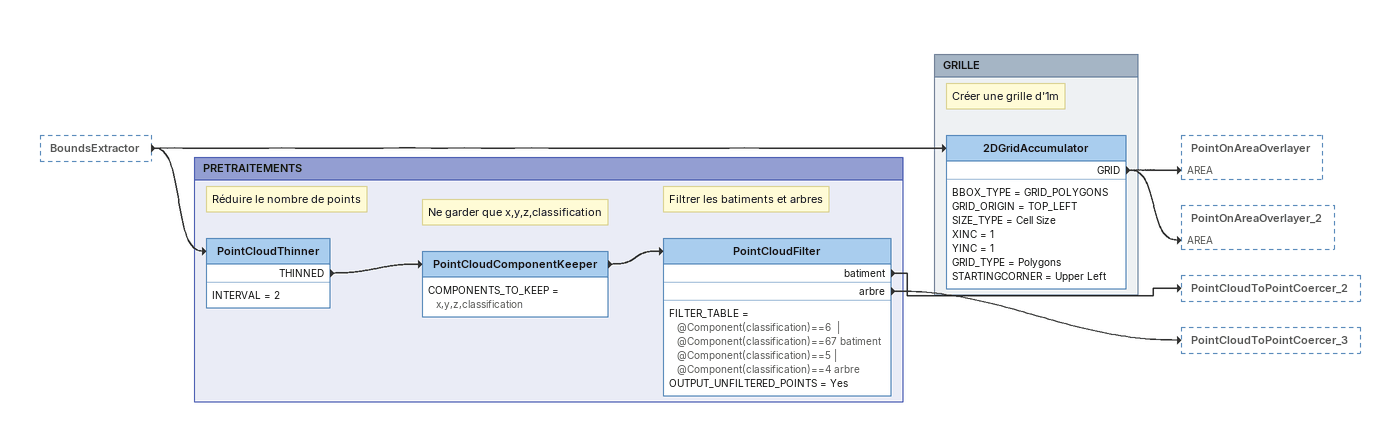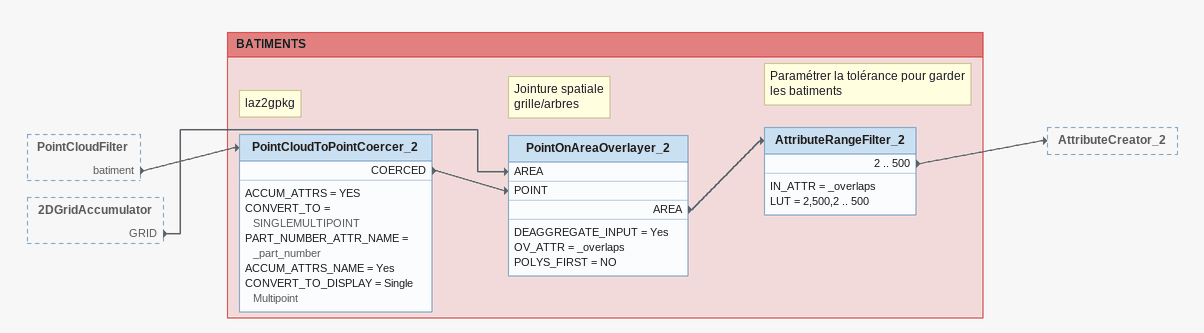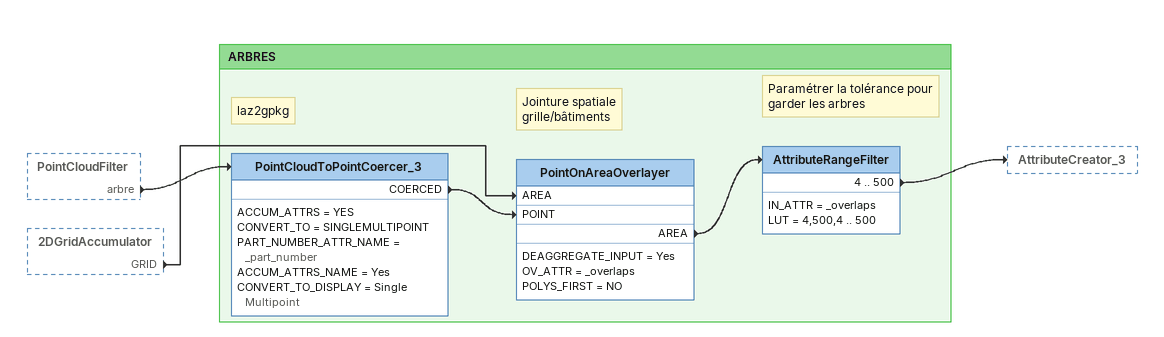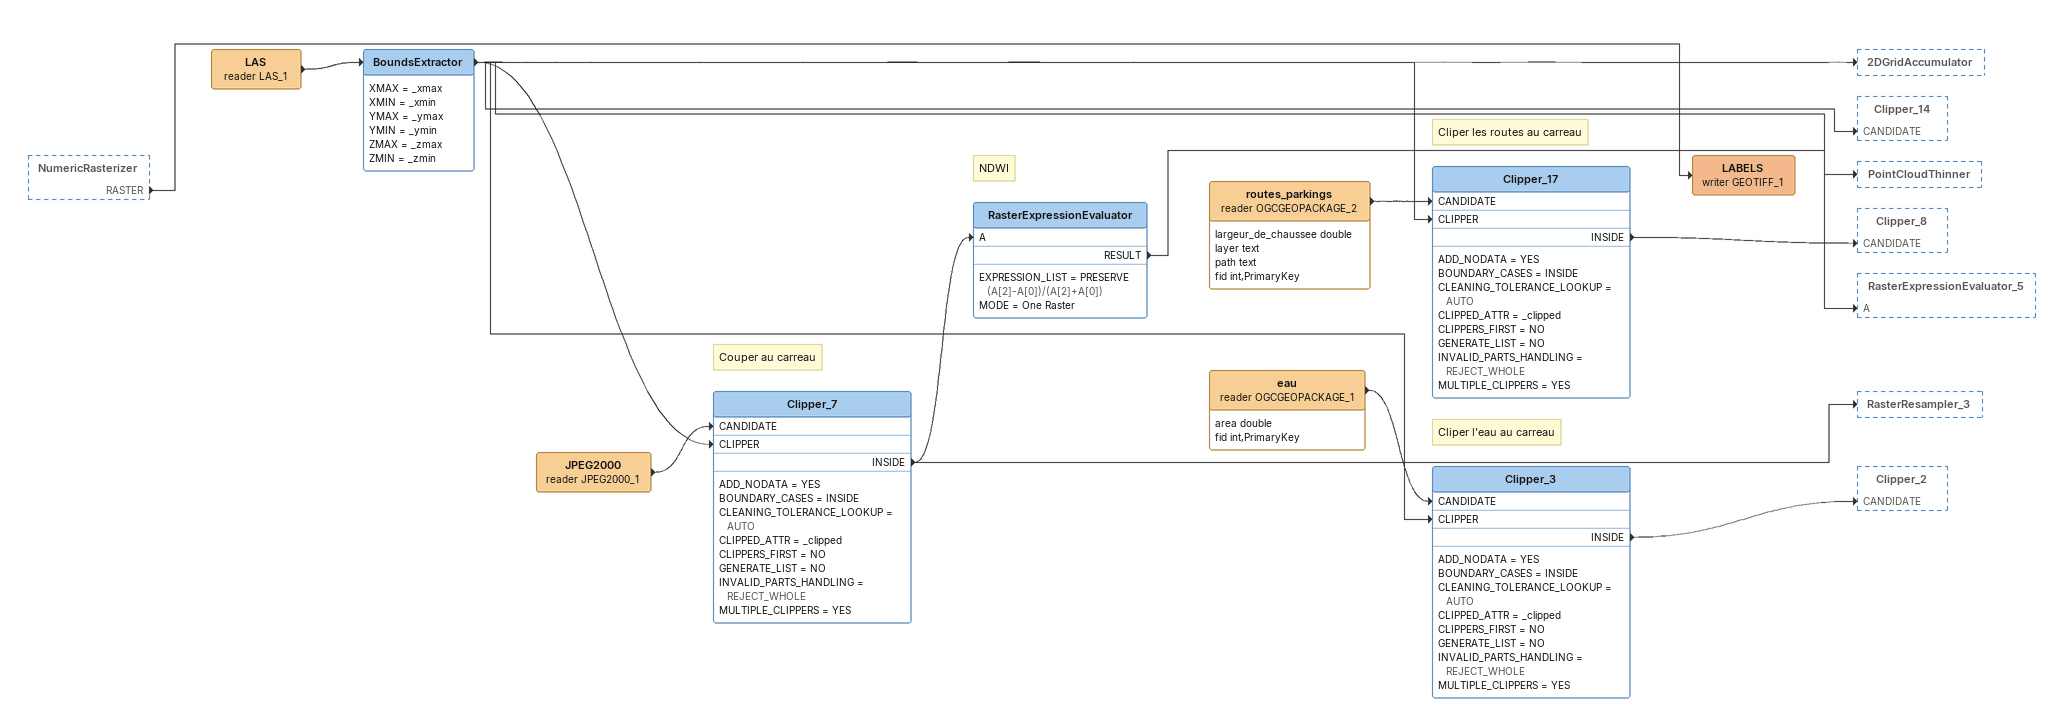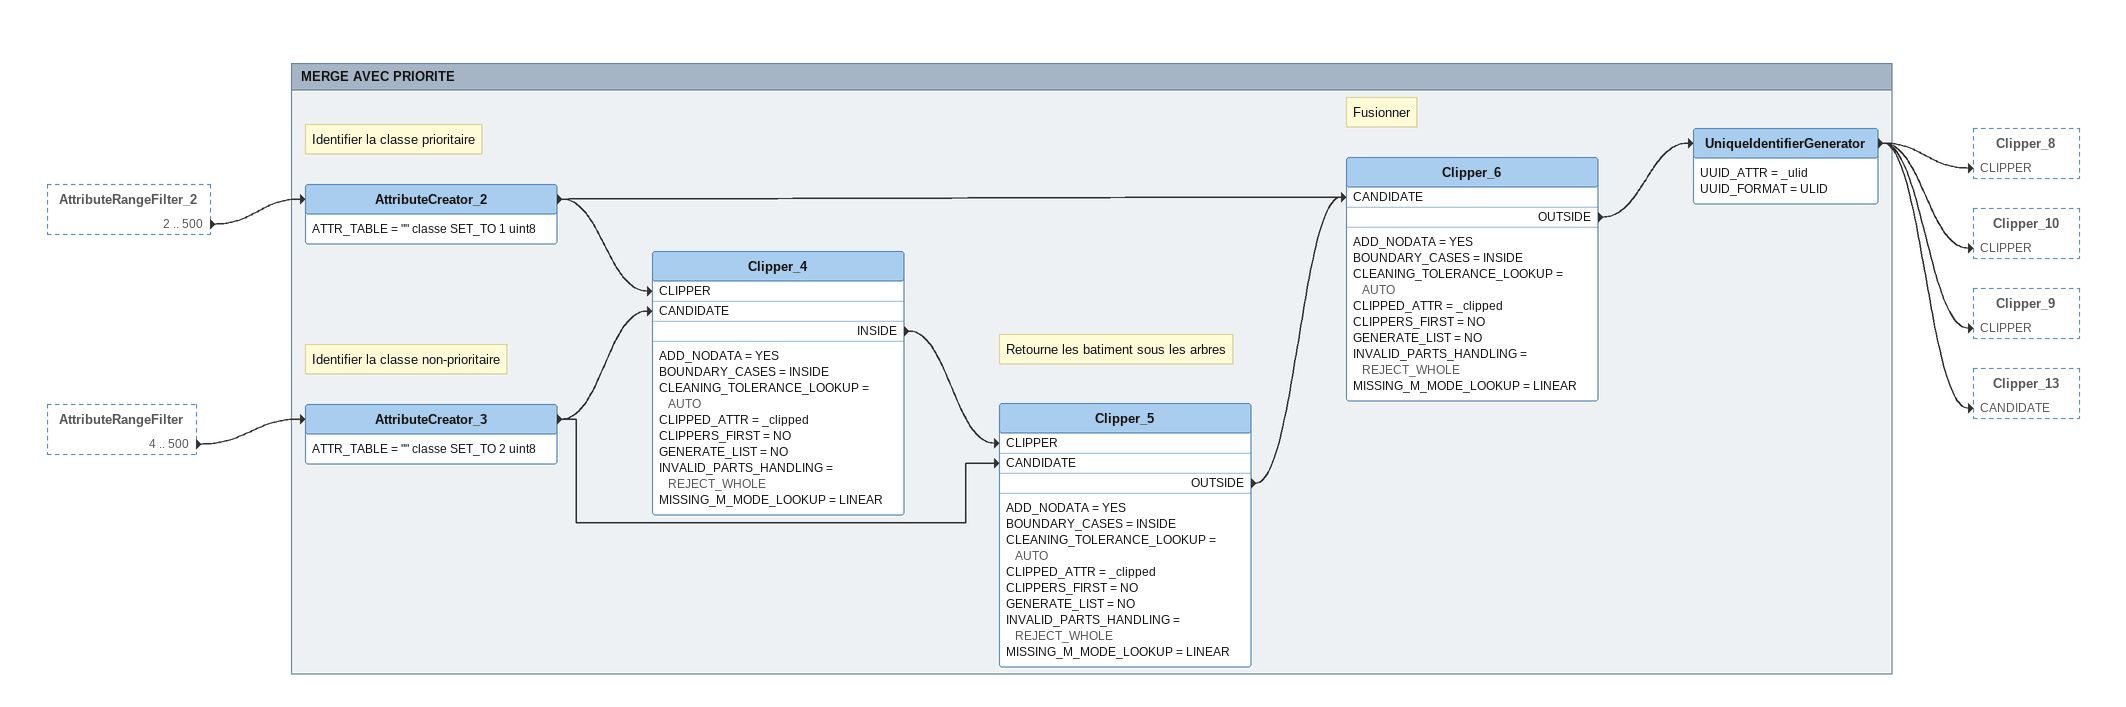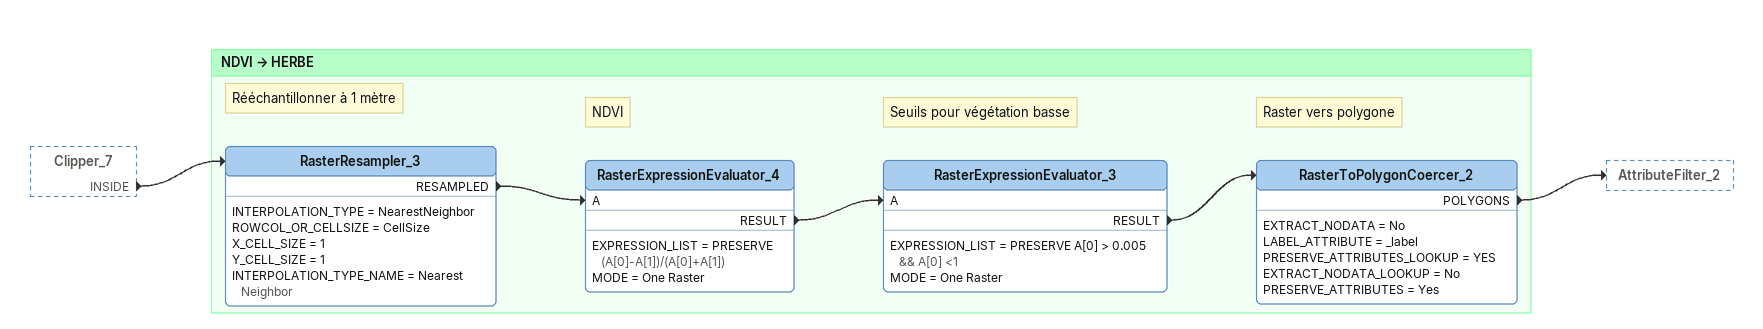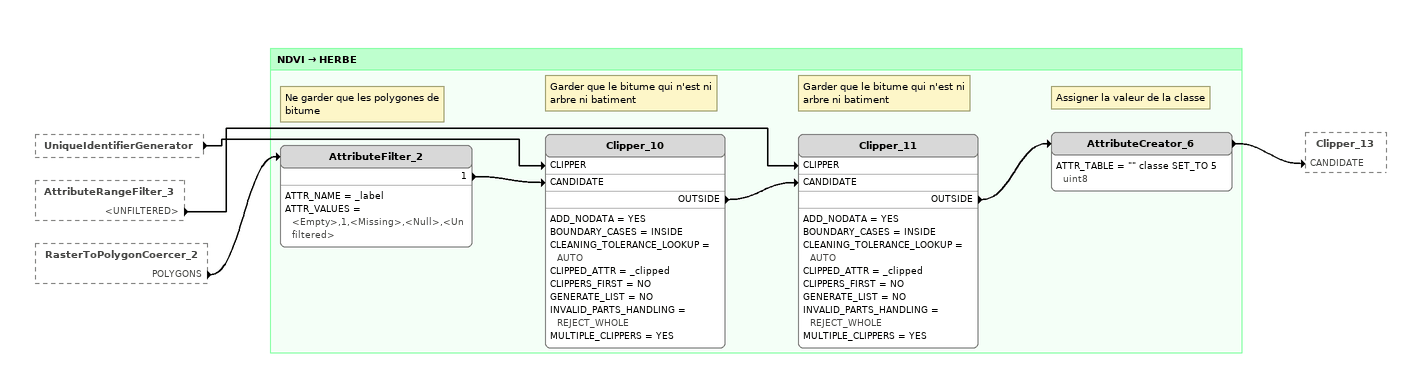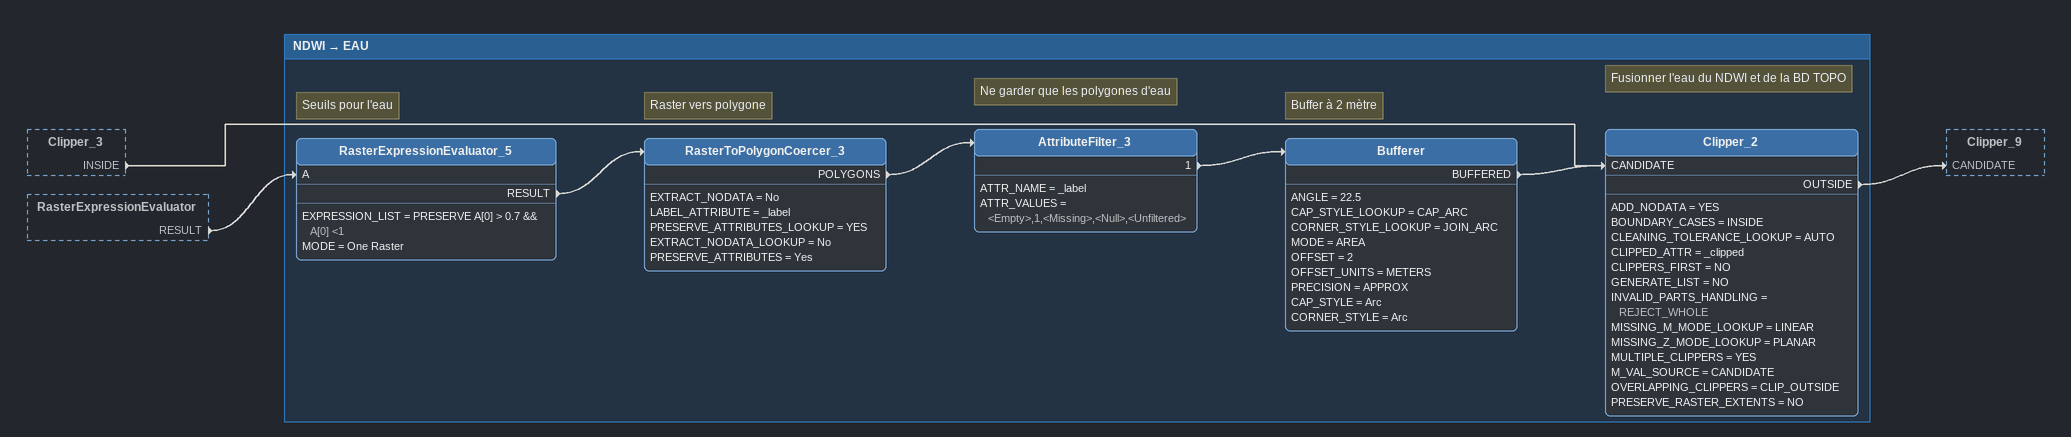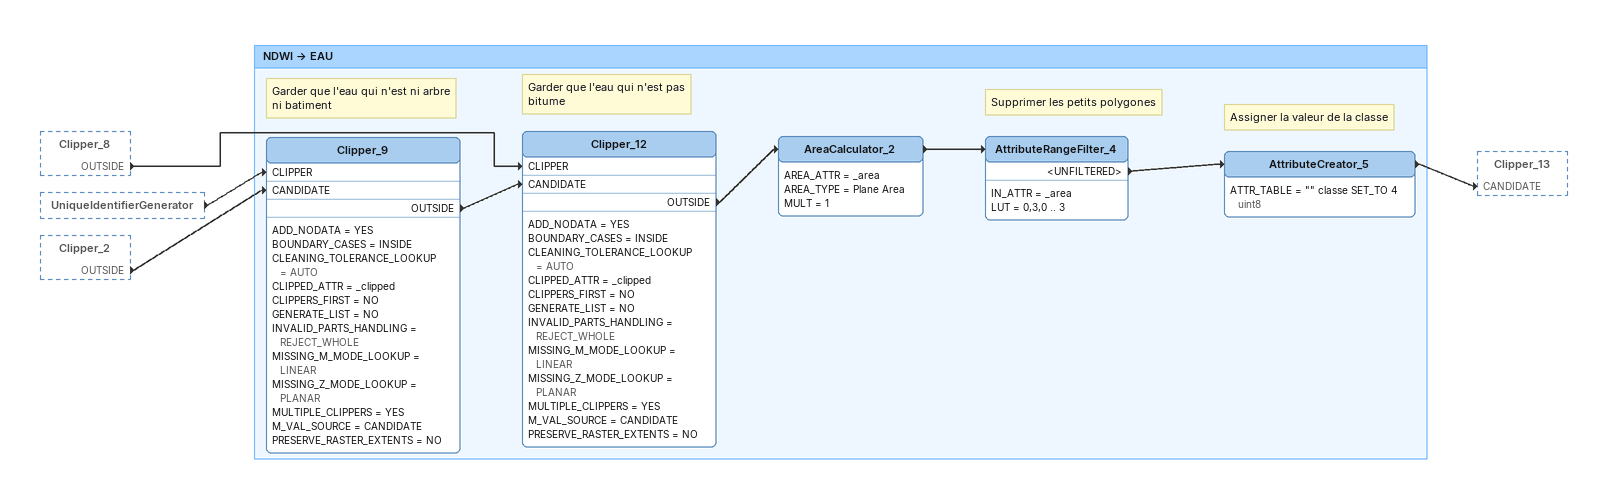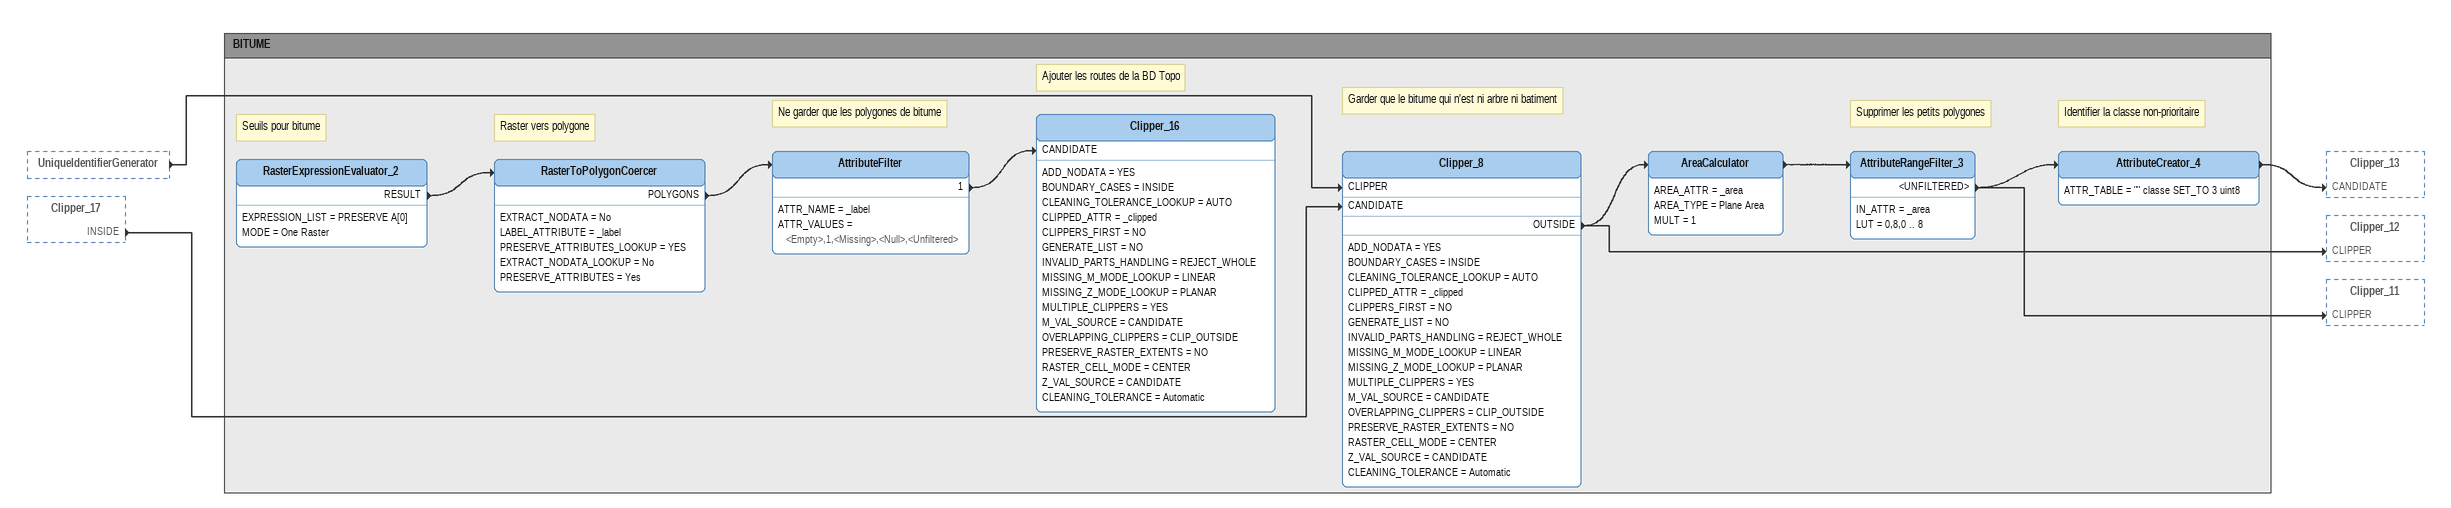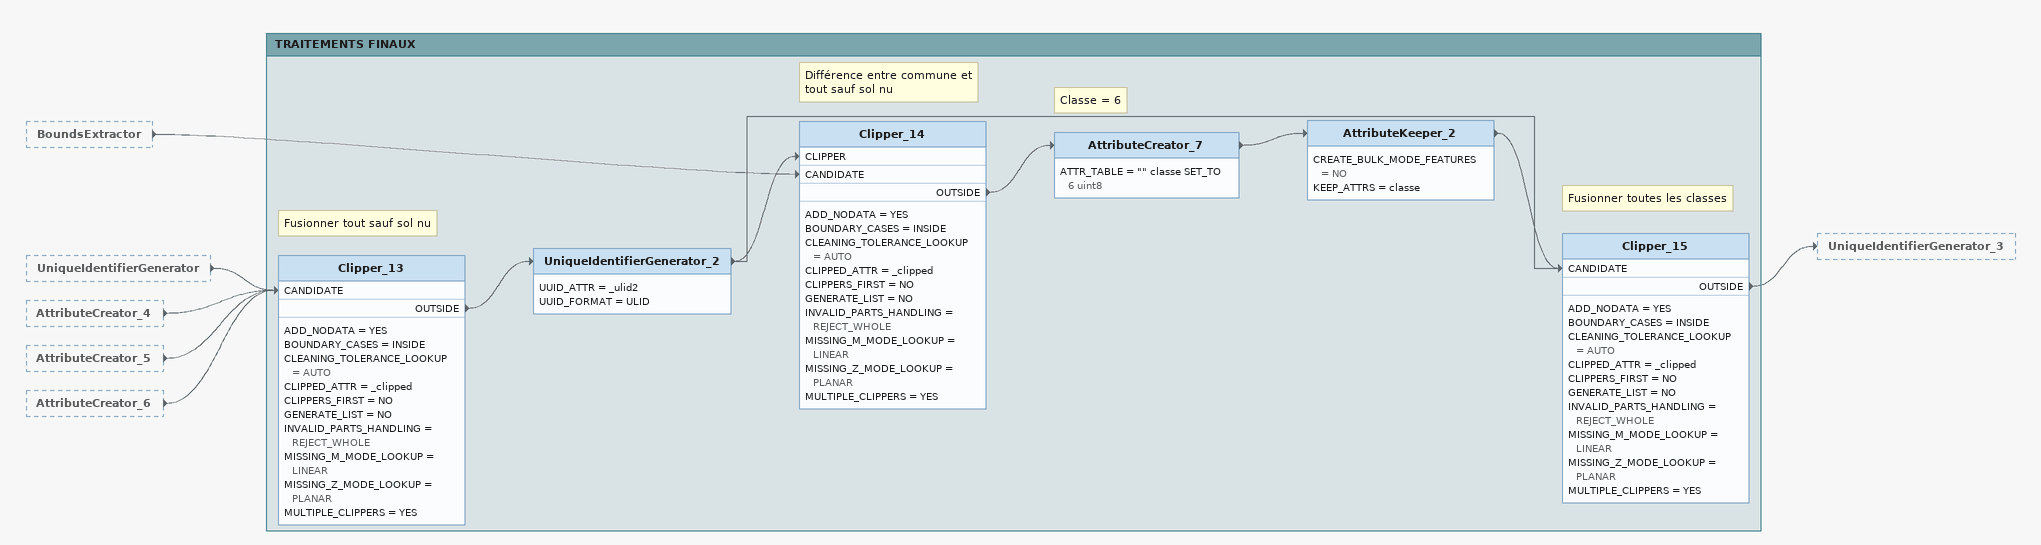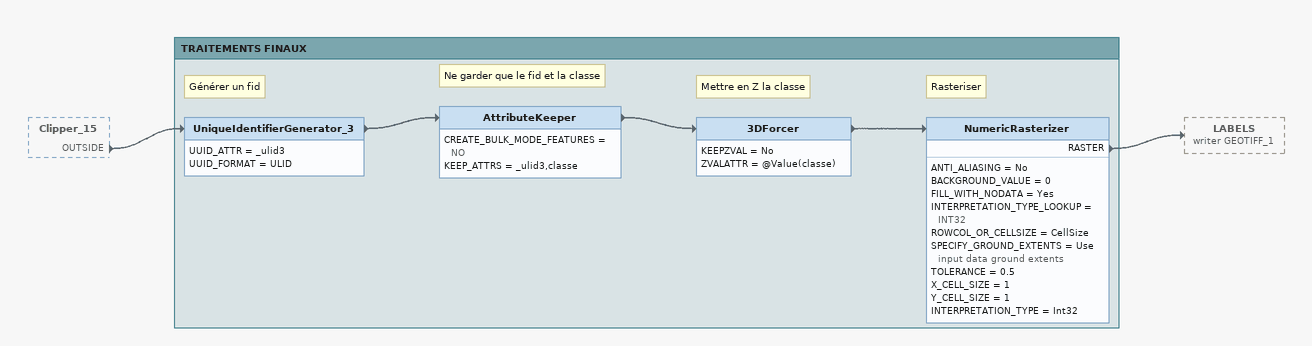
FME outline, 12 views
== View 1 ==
BoundsExtractor [outside]
    -> 2DGridAccumulator
    -> PointCloudThinner

Bookmark: GRILLE
Note: Créer une grille d'1m
2DGridAccumulator
    BBOX_TYPE = GRID_POLYGONS
    GRID_ORIGIN = TOP_LEFT
    SIZE_TYPE = Cell Size
    XINC = 1
    YINC = 1
    GRID_TYPE = Polygons
    STARTINGCORNER = Upper Left
    GRID -> PointOnAreaOverlayer [AREA]
    GRID -> PointOnAreaOverlayer_2 [AREA]

Bookmark: PRETRAITEMENTS
Note: Réduire le nombre de points
PointCloudThinner
    INTERVAL = 2
    THINNED -> PointCloudComponentKeeper
Note: Ne garder que x,y,z,classification
PointCloudComponentKeeper
    COMPONENTS_TO_KEEP = x,y,z,classification
    -> PointCloudFilter
Note: Filtrer les batiments et arbres
PointCloudFilter
    FILTER_TABLE = @Component(classification)==6  | @Component(classification)==67 batiment @Component(classification)==5 | @Component(classification)==4 arbre
    OUTPUT_UNFILTERED_POINTS = Yes
    batiment -> PointCloudToPointCoercer_2
    arbre -> PointCloudToPointCoercer_3

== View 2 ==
PointCloudFilter [outside]
    batiment -> PointCloudToPointCoercer_2
2DGridAccumulator [outside]
    GRID -> PointOnAreaOverlayer_2 [AREA]

Bookmark: BATIMENTS
Note: laz2gpkg
PointCloudToPointCoercer_2
    ACCUM_ATTRS = YES
    CONVERT_TO = SINGLEMULTIPOINT
    PART_NUMBER_ATTR_NAME = _part_number
    ACCUM_ATTRS_NAME = Yes
    CONVERT_TO_DISPLAY = Single Multipoint
    COERCED -> PointOnAreaOverlayer_2 [POINT]
Note: Jointure spatiale / grille/arbres
PointOnAreaOverlayer_2
    DEAGGREGATE_INPUT = Yes
    OV_ATTR = _overlaps
    POLYS_FIRST = NO
    AREA -> AttributeRangeFilter_2
Note: Paramétrer la tolérance pour garder les batiments
AttributeRangeFilter_2
    IN_ATTR = _overlaps
    LUT = 2,500,2 .. 500
    2 .. 500 -> AttributeCreator_2

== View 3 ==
PointCloudFilter [outside]
    arbre -> PointCloudToPointCoercer_3
2DGridAccumulator [outside]
    GRID -> PointOnAreaOverlayer [AREA]

Bookmark: ARBRES
Note: laz2gpkg
PointCloudToPointCoercer_3
    ACCUM_ATTRS = YES
    CONVERT_TO = SINGLEMULTIPOINT
    PART_NUMBER_ATTR_NAME = _part_number
    ACCUM_ATTRS_NAME = Yes
    CONVERT_TO_DISPLAY = Single Multipoint
    COERCED -> PointOnAreaOverlayer [POINT]
Note: Jointure spatiale / grille/bâtiments
PointOnAreaOverlayer
    DEAGGREGATE_INPUT = Yes
    OV_ATTR = _overlaps
    POLYS_FIRST = NO
    AREA -> AttributeRangeFilter
Note: Paramétrer la tolérance pour garder les arbres
AttributeRangeFilter
    IN_ATTR = _overlaps
    LUT = 4,500,4 .. 500
    4 .. 500 -> AttributeCreator_3

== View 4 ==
NumericRasterizer [outside]
    RASTER -> LABELS (writer GEOTIFF_1)
LAS (reader LAS_1)
    -> BoundsExtractor
BoundsExtractor
    XMAX = _xmax
    XMIN = _xmin
    YMAX = _ymax
    YMIN = _ymin
    ZMAX = _zmax
    ZMIN = _zmin
    -> 2DGridAccumulator
    -> Clipper_17 [CLIPPER]
    -> Clipper_7 [CLIPPER]
    -> Clipper_14 [CANDIDATE]
    -> Clipper_3 [CLIPPER]
    -> PointCloudThinner
JPEG2000 (reader JPEG2000_1)
    -> Clipper_7 [CANDIDATE]
Note: Couper au carreau
Clipper_7
    ADD_NODATA = YES
    BOUNDARY_CASES = INSIDE
    CLEANING_TOLERANCE_LOOKUP = AUTO
    CLIPPED_ATTR = _clipped
    CLIPPERS_FIRST = NO
    GENERATE_LIST = NO
    INVALID_PARTS_HANDLING = REJECT_WHOLE
    MULTIPLE_CLIPPERS = YES
    INSIDE -> RasterExpressionEvaluator [A]
    INSIDE -> RasterResampler_3
Note: NDWI
RasterExpressionEvaluator
    EXPRESSION_LIST = PRESERVE (A[2]-A[0])/(A[2]+A[0])
    MODE = One Raster
    RESULT -> RasterExpressionEvaluator_5 [A]
routes_parkings (reader OGCGEOPACKAGE_2)
    attributes: largeur_de_chaussee double, layer text, path text, fid int,PrimaryKey
    -> Clipper_17 [CANDIDATE]
Note: Cliper les routes au carreau
Clipper_17
    ADD_NODATA = YES
    BOUNDARY_CASES = INSIDE
    CLEANING_TOLERANCE_LOOKUP = AUTO
    CLIPPED_ATTR = _clipped
    CLIPPERS_FIRST = NO
    GENERATE_LIST = NO
    INVALID_PARTS_HANDLING = REJECT_WHOLE
    MULTIPLE_CLIPPERS = YES
    INSIDE -> Clipper_8 [CANDIDATE]
eau (reader OGCGEOPACKAGE_1)
    attributes: area double, fid int,PrimaryKey
    -> Clipper_3 [CANDIDATE]
Note: Cliper l'eau au carreau
Clipper_3
    ADD_NODATA = YES
    BOUNDARY_CASES = INSIDE
    CLEANING_TOLERANCE_LOOKUP = AUTO
    CLIPPED_ATTR = _clipped
    CLIPPERS_FIRST = NO
    GENERATE_LIST = NO
    INVALID_PARTS_HANDLING = REJECT_WHOLE
    MULTIPLE_CLIPPERS = YES
    INSIDE -> Clipper_2 [CANDIDATE]
LABELS (writer GEOTIFF_1)

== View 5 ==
AttributeRangeFilter_2 [outside]
    2 .. 500 -> AttributeCreator_2
AttributeRangeFilter [outside]
    4 .. 500 -> AttributeCreator_3

Bookmark: MERGE AVEC PRIORITE
Note: Identifier la classe prioritaire
AttributeCreator_2
    ATTR_TABLE = "" classe SET_TO 1 uint8
    -> Clipper_6 [CANDIDATE]
    -> Clipper_4 [CLIPPER]
Note: Identifier la classe non-prioritaire
AttributeCreator_3
    ATTR_TABLE = "" classe SET_TO 2 uint8
    -> Clipper_4 [CANDIDATE]
    -> Clipper_5 [CANDIDATE]
Clipper_4
    ADD_NODATA = YES
    BOUNDARY_CASES = INSIDE
    CLEANING_TOLERANCE_LOOKUP = AUTO
    CLIPPED_ATTR = _clipped
    CLIPPERS_FIRST = NO
    GENERATE_LIST = NO
    INVALID_PARTS_HANDLING = REJECT_WHOLE
    MISSING_M_MODE_LOOKUP = LINEAR
    INSIDE -> Clipper_5 [CLIPPER]
Note: Retourne les batiment sous les arbres
Clipper_5
    ADD_NODATA = YES
    BOUNDARY_CASES = INSIDE
    CLEANING_TOLERANCE_LOOKUP = AUTO
    CLIPPED_ATTR = _clipped
    CLIPPERS_FIRST = NO
    GENERATE_LIST = NO
    INVALID_PARTS_HANDLING = REJECT_WHOLE
    MISSING_M_MODE_LOOKUP = LINEAR
    OUTSIDE -> Clipper_6 [CANDIDATE]
Note: Fusionner
Clipper_6
    ADD_NODATA = YES
    BOUNDARY_CASES = INSIDE
    CLEANING_TOLERANCE_LOOKUP = AUTO
    CLIPPED_ATTR = _clipped
    CLIPPERS_FIRST = NO
    GENERATE_LIST = NO
    INVALID_PARTS_HANDLING = REJECT_WHOLE
    MISSING_M_MODE_LOOKUP = LINEAR
    OUTSIDE -> UniqueIdentifierGenerator
UniqueIdentifierGenerator
    UUID_ATTR = _ulid
    UUID_FORMAT = ULID
    -> Clipper_8 [CLIPPER]
    -> Clipper_10 [CLIPPER]
    -> Clipper_9 [CLIPPER]
    -> Clipper_13 [CANDIDATE]

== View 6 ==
Clipper_7 [outside]
    INSIDE -> RasterResampler_3

Bookmark: NDVI → HERBE
Note: Rééchantillonner à 1 mètre
RasterResampler_3
    INTERPOLATION_TYPE = NearestNeighbor
    ROWCOL_OR_CELLSIZE = CellSize
    X_CELL_SIZE = 1
    Y_CELL_SIZE = 1
    INTERPOLATION_TYPE_NAME = Nearest Neighbor
    RESAMPLED -> RasterExpressionEvaluator_4 [A]
Note: NDVI
RasterExpressionEvaluator_4
    EXPRESSION_LIST = PRESERVE (A[0]-A[1])/(A[0]+A[1])
    MODE = One Raster
    RESULT -> RasterExpressionEvaluator_3 [A]
Note: Seuils pour végétation basse
RasterExpressionEvaluator_3
    EXPRESSION_LIST = PRESERVE A[0] > 0.005  && A[0] <1
    MODE = One Raster
    RESULT -> RasterToPolygonCoercer_2
Note: Raster vers polygone
RasterToPolygonCoercer_2
    EXTRACT_NODATA = No
    LABEL_ATTRIBUTE = _label
    PRESERVE_ATTRIBUTES_LOOKUP = YES
    EXTRACT_NODATA_LOOKUP = No
    PRESERVE_ATTRIBUTES = Yes
    POLYGONS -> AttributeFilter_2

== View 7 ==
UniqueIdentifierGenerator [outside]
    -> Clipper_10 [CLIPPER]
AttributeRangeFilter_3 [outside]
    <UNFILTERED> -> Clipper_11 [CLIPPER]
RasterToPolygonCoercer_2 [outside]
    POLYGONS -> AttributeFilter_2

Bookmark: NDVI → HERBE
Note: Ne garder que les polygones de bitume
AttributeFilter_2
    ATTR_NAME = _label
    ATTR_VALUES = <Empty>,1,<Missing>,<Null>,<Unfiltered>
    1 -> Clipper_10 [CANDIDATE]
Note: Garder que le bitume qui n'est ni arbre ni batiment
Clipper_10
    ADD_NODATA = YES
    BOUNDARY_CASES = INSIDE
    CLEANING_TOLERANCE_LOOKUP = AUTO
    CLIPPED_ATTR = _clipped
    CLIPPERS_FIRST = NO
    GENERATE_LIST = NO
    INVALID_PARTS_HANDLING = REJECT_WHOLE
    MULTIPLE_CLIPPERS = YES
    OUTSIDE -> Clipper_11 [CANDIDATE]
Note: Garder que le bitume qui n'est ni arbre ni batiment
Clipper_11
    ADD_NODATA = YES
    BOUNDARY_CASES = INSIDE
    CLEANING_TOLERANCE_LOOKUP = AUTO
    CLIPPED_ATTR = _clipped
    CLIPPERS_FIRST = NO
    GENERATE_LIST = NO
    INVALID_PARTS_HANDLING = REJECT_WHOLE
    MULTIPLE_CLIPPERS = YES
    OUTSIDE -> AttributeCreator_6
Note: Assigner la valeur de la classe
AttributeCreator_6
    ATTR_TABLE = "" classe SET_TO 5 uint8
    -> Clipper_13 [CANDIDATE]

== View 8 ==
Clipper_3 [outside]
    INSIDE -> Clipper_2 [CANDIDATE]
RasterExpressionEvaluator [outside]
    RESULT -> RasterExpressionEvaluator_5 [A]

Bookmark: NDWI → EAU
Note: Seuils pour l'eau
RasterExpressionEvaluator_5
    EXPRESSION_LIST = PRESERVE A[0] > 0.7 && A[0] <1
    MODE = One Raster
    RESULT -> RasterToPolygonCoercer_3
Note: Raster vers polygone
RasterToPolygonCoercer_3
    EXTRACT_NODATA = No
    LABEL_ATTRIBUTE = _label
    PRESERVE_ATTRIBUTES_LOOKUP = YES
    EXTRACT_NODATA_LOOKUP = No
    PRESERVE_ATTRIBUTES = Yes
    POLYGONS -> AttributeFilter_3
Note: Ne garder que les polygones d'eau
AttributeFilter_3
    ATTR_NAME = _label
    ATTR_VALUES = <Empty>,1,<Missing>,<Null>,<Unfiltered>
    1 -> Bufferer
Note: Buffer à 2 mètre
Bufferer
    ANGLE = 22.5
    CAP_STYLE_LOOKUP = CAP_ARC
    CORNER_STYLE_LOOKUP = JOIN_ARC
    MODE = AREA
    OFFSET = 2
    OFFSET_UNITS = METERS
    PRECISION = APPROX
    CAP_STYLE = Arc
    CORNER_STYLE = Arc
    BUFFERED -> Clipper_2 [CANDIDATE]
Note: Fusionner l'eau du NDWI et de la BD TOPO
Clipper_2
    ADD_NODATA = YES
    BOUNDARY_CASES = INSIDE
    CLEANING_TOLERANCE_LOOKUP = AUTO
    CLIPPED_ATTR = _clipped
    CLIPPERS_FIRST = NO
    GENERATE_LIST = NO
    INVALID_PARTS_HANDLING = REJECT_WHOLE
    MISSING_M_MODE_LOOKUP = LINEAR
    MISSING_Z_MODE_LOOKUP = PLANAR
    MULTIPLE_CLIPPERS = YES
    M_VAL_SOURCE = CANDIDATE
    OVERLAPPING_CLIPPERS = CLIP_OUTSIDE
    PRESERVE_RASTER_EXTENTS = NO
    OUTSIDE -> Clipper_9 [CANDIDATE]

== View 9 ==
Clipper_8 [outside]
    OUTSIDE -> Clipper_12 [CLIPPER]
UniqueIdentifierGenerator [outside]
    -> Clipper_9 [CLIPPER]
Clipper_2 [outside]
    OUTSIDE -> Clipper_9 [CANDIDATE]

Bookmark: NDWI → EAU
Note: Garder que l'eau qui n'est ni arbre ni batiment
Clipper_9
    ADD_NODATA = YES
    BOUNDARY_CASES = INSIDE
    CLEANING_TOLERANCE_LOOKUP = AUTO
    CLIPPED_ATTR = _clipped
    CLIPPERS_FIRST = NO
    GENERATE_LIST = NO
    INVALID_PARTS_HANDLING = REJECT_WHOLE
    MISSING_M_MODE_LOOKUP = LINEAR
    MISSING_Z_MODE_LOOKUP = PLANAR
    MULTIPLE_CLIPPERS = YES
    M_VAL_SOURCE = CANDIDATE
    PRESERVE_RASTER_EXTENTS = NO
    OUTSIDE -> Clipper_12 [CANDIDATE]
Note: Garder que l'eau qui n'est pas bitume
Clipper_12
    ADD_NODATA = YES
    BOUNDARY_CASES = INSIDE
    CLEANING_TOLERANCE_LOOKUP = AUTO
    CLIPPED_ATTR = _clipped
    CLIPPERS_FIRST = NO
    GENERATE_LIST = NO
    INVALID_PARTS_HANDLING = REJECT_WHOLE
    MISSING_M_MODE_LOOKUP = LINEAR
    MISSING_Z_MODE_LOOKUP = PLANAR
    MULTIPLE_CLIPPERS = YES
    M_VAL_SOURCE = CANDIDATE
    PRESERVE_RASTER_EXTENTS = NO
    OUTSIDE -> AreaCalculator_2
AreaCalculator_2
    AREA_ATTR = _area
    AREA_TYPE = Plane Area
    MULT = 1
    -> AttributeRangeFilter_4
Note: Supprimer les petits polygones
AttributeRangeFilter_4
    IN_ATTR = _area
    LUT = 0,3,0 .. 3
    <UNFILTERED> -> AttributeCreator_5
Note: Assigner la valeur de la classe
AttributeCreator_5
    ATTR_TABLE = "" classe SET_TO 4 uint8
    -> Clipper_13 [CANDIDATE]

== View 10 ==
UniqueIdentifierGenerator [outside]
    -> Clipper_8 [CLIPPER]
Clipper_17 [outside]
    INSIDE -> Clipper_8 [CANDIDATE]

Bookmark: BITUME
Note: Garder que le bitume qui n'est ni arbre ni batiment
Clipper_8
    ADD_NODATA = YES
    BOUNDARY_CASES = INSIDE
    CLEANING_TOLERANCE_LOOKUP = AUTO
    CLIPPED_ATTR = _clipped
    CLIPPERS_FIRST = NO
    GENERATE_LIST = NO
    INVALID_PARTS_HANDLING = REJECT_WHOLE
    MISSING_M_MODE_LOOKUP = LINEAR
    MISSING_Z_MODE_LOOKUP = PLANAR
    MULTIPLE_CLIPPERS = YES
    M_VAL_SOURCE = CANDIDATE
    OVERLAPPING_CLIPPERS = CLIP_OUTSIDE
    PRESERVE_RASTER_EXTENTS = NO
    RASTER_CELL_MODE = CENTER
    Z_VAL_SOURCE = CANDIDATE
    CLEANING_TOLERANCE = Automatic
    OUTSIDE -> AreaCalculator
    OUTSIDE -> Clipper_12 [CLIPPER]
AreaCalculator
    AREA_ATTR = _area
    AREA_TYPE = Plane Area
    MULT = 1
    -> AttributeRangeFilter_3
Note: Supprimer les petits polygones
AttributeRangeFilter_3
    IN_ATTR = _area
    LUT = 0,8,0 .. 8
    <UNFILTERED> -> AttributeCreator_4
    <UNFILTERED> -> Clipper_11 [CLIPPER]
Note: Identifier la classe non-prioritaire
AttributeCreator_4
    ATTR_TABLE = "" classe SET_TO 3 uint8
    -> Clipper_13 [CANDIDATE]
Note: Seuils pour bitume
RasterExpressionEvaluator_2
    EXPRESSION_LIST = PRESERVE A[0]
    MODE = One Raster
    RESULT -> RasterToPolygonCoercer
Note: Raster vers polygone
RasterToPolygonCoercer
    EXTRACT_NODATA = No
    LABEL_ATTRIBUTE = _label
    PRESERVE_ATTRIBUTES_LOOKUP = YES
    EXTRACT_NODATA_LOOKUP = No
    PRESERVE_ATTRIBUTES = Yes
    POLYGONS -> AttributeFilter
Note: Ne garder que les polygones de bitume
AttributeFilter
    ATTR_NAME = _label
    ATTR_VALUES = <Empty>,1,<Missing>,<Null>,<Unfiltered>
    1 -> Clipper_16 [CANDIDATE]
Note: Ajouter les routes de la BD Topo
Clipper_16
    ADD_NODATA = YES
    BOUNDARY_CASES = INSIDE
    CLEANING_TOLERANCE_LOOKUP = AUTO
    CLIPPED_ATTR = _clipped
    CLIPPERS_FIRST = NO
    GENERATE_LIST = NO
    INVALID_PARTS_HANDLING = REJECT_WHOLE
    MISSING_M_MODE_LOOKUP = LINEAR
    MISSING_Z_MODE_LOOKUP = PLANAR
    MULTIPLE_CLIPPERS = YES
    M_VAL_SOURCE = CANDIDATE
    OVERLAPPING_CLIPPERS = CLIP_OUTSIDE
    PRESERVE_RASTER_EXTENTS = NO
    RASTER_CELL_MODE = CENTER
    Z_VAL_SOURCE = CANDIDATE
    CLEANING_TOLERANCE = Automatic

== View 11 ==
BoundsExtractor [outside]
    -> Clipper_14 [CANDIDATE]
UniqueIdentifierGenerator [outside]
    -> Clipper_13 [CANDIDATE]
AttributeCreator_4 [outside]
    -> Clipper_13 [CANDIDATE]
AttributeCreator_5 [outside]
    -> Clipper_13 [CANDIDATE]
AttributeCreator_6 [outside]
    -> Clipper_13 [CANDIDATE]

Bookmark: TRAITEMENTS FINAUX
Note: Fusionner tout sauf sol nu
Clipper_13
    ADD_NODATA = YES
    BOUNDARY_CASES = INSIDE
    CLEANING_TOLERANCE_LOOKUP = AUTO
    CLIPPED_ATTR = _clipped
    CLIPPERS_FIRST = NO
    GENERATE_LIST = NO
    INVALID_PARTS_HANDLING = REJECT_WHOLE
    MISSING_M_MODE_LOOKUP = LINEAR
    MISSING_Z_MODE_LOOKUP = PLANAR
    MULTIPLE_CLIPPERS = YES
    OUTSIDE -> UniqueIdentifierGenerator_2
UniqueIdentifierGenerator_2
    UUID_ATTR = _ulid2
    UUID_FORMAT = ULID
    -> Clipper_14 [CLIPPER]
    -> Clipper_15 [CANDIDATE]
Note: Différence entre commune et tout sauf sol nu
Clipper_14
    ADD_NODATA = YES
    BOUNDARY_CASES = INSIDE
    CLEANING_TOLERANCE_LOOKUP = AUTO
    CLIPPED_ATTR = _clipped
    CLIPPERS_FIRST = NO
    GENERATE_LIST = NO
    INVALID_PARTS_HANDLING = REJECT_WHOLE
    MISSING_M_MODE_LOOKUP = LINEAR
    MISSING_Z_MODE_LOOKUP = PLANAR
    MULTIPLE_CLIPPERS = YES
    OUTSIDE -> AttributeCreator_7
Note: Classe = 6
AttributeCreator_7
    ATTR_TABLE = "" classe SET_TO 6 uint8
    -> AttributeKeeper_2
AttributeKeeper_2
    CREATE_BULK_MODE_FEATURES = NO
    KEEP_ATTRS = classe
    -> Clipper_15 [CANDIDATE]
Note: Fusionner toutes les classes
Clipper_15
    ADD_NODATA = YES
    BOUNDARY_CASES = INSIDE
    CLEANING_TOLERANCE_LOOKUP = AUTO
    CLIPPED_ATTR = _clipped
    CLIPPERS_FIRST = NO
    GENERATE_LIST = NO
    INVALID_PARTS_HANDLING = REJECT_WHOLE
    MISSING_M_MODE_LOOKUP = LINEAR
    MISSING_Z_MODE_LOOKUP = PLANAR
    MULTIPLE_CLIPPERS = YES
    OUTSIDE -> UniqueIdentifierGenerator_3

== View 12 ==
Clipper_15 [outside]
    OUTSIDE -> UniqueIdentifierGenerator_3

Bookmark: TRAITEMENTS FINAUX
Note: Générer un fid
UniqueIdentifierGenerator_3
    UUID_ATTR = _ulid3
    UUID_FORMAT = ULID
    -> AttributeKeeper
Note: Ne garder que le fid et la classe
AttributeKeeper
    CREATE_BULK_MODE_FEATURES = NO
    KEEP_ATTRS = _ulid3,classe
    -> 3DForcer
Note: Mettre en Z la classe
3DForcer
    KEEPZVAL = No
    ZVALATTR = @Value(classe)
    -> NumericRasterizer
Note: Rasteriser
NumericRasterizer
    ANTI_ALIASING = No
    BACKGROUND_VALUE = 0
    FILL_WITH_NODATA = Yes
    INTERPRETATION_TYPE_LOOKUP = INT32
    ROWCOL_OR_CELLSIZE = CellSize
    SPECIFY_GROUND_EXTENTS = Use input data ground extents
    TOLERANCE = 0.5
    X_CELL_SIZE = 1
    Y_CELL_SIZE = 1
    INTERPRETATION_TYPE = Int32
    RASTER -> LABELS (writer GEOTIFF_1)
